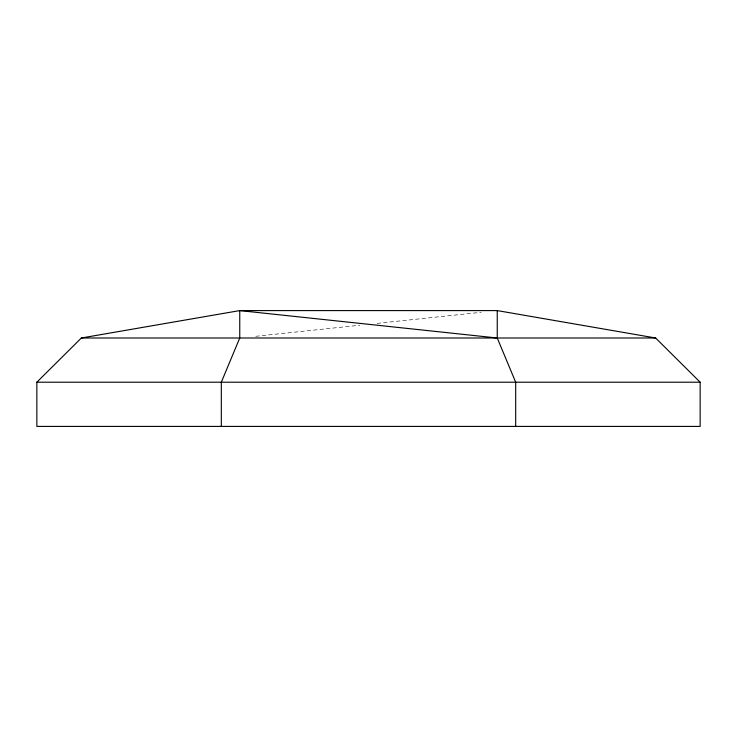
<?xml version="1.0" encoding="UTF-8"?>
<svg xmlns="http://www.w3.org/2000/svg" width="737" height="737" viewBox="0 0 737 737"><rect width="100%" height="100%" fill="white"/><g stroke="black" fill="none" stroke-linecap="round" stroke-linejoin="round"><path stroke-width="0.55" stroke-dasharray="3.69 2.76" d="M255.776 336.293L359.914 325.21M377.086 323.377L481.224 312.295"/><path stroke-width="1.11" d="M36.85 382.208L81.365 337.997L239.755 310.59L497.245 310.59L655.635 337.997L700.15 382.208L700.15 426.41L36.85 426.41L36.85 382.208L700.15 382.208M81.365 337.997L655.635 337.997M515.679 426.41L515.679 382.208L497.245 337.997L239.755 310.59L239.755 337.997L221.321 382.208L221.321 426.41M497.245 310.59L497.245 337.997"/></g></svg>
